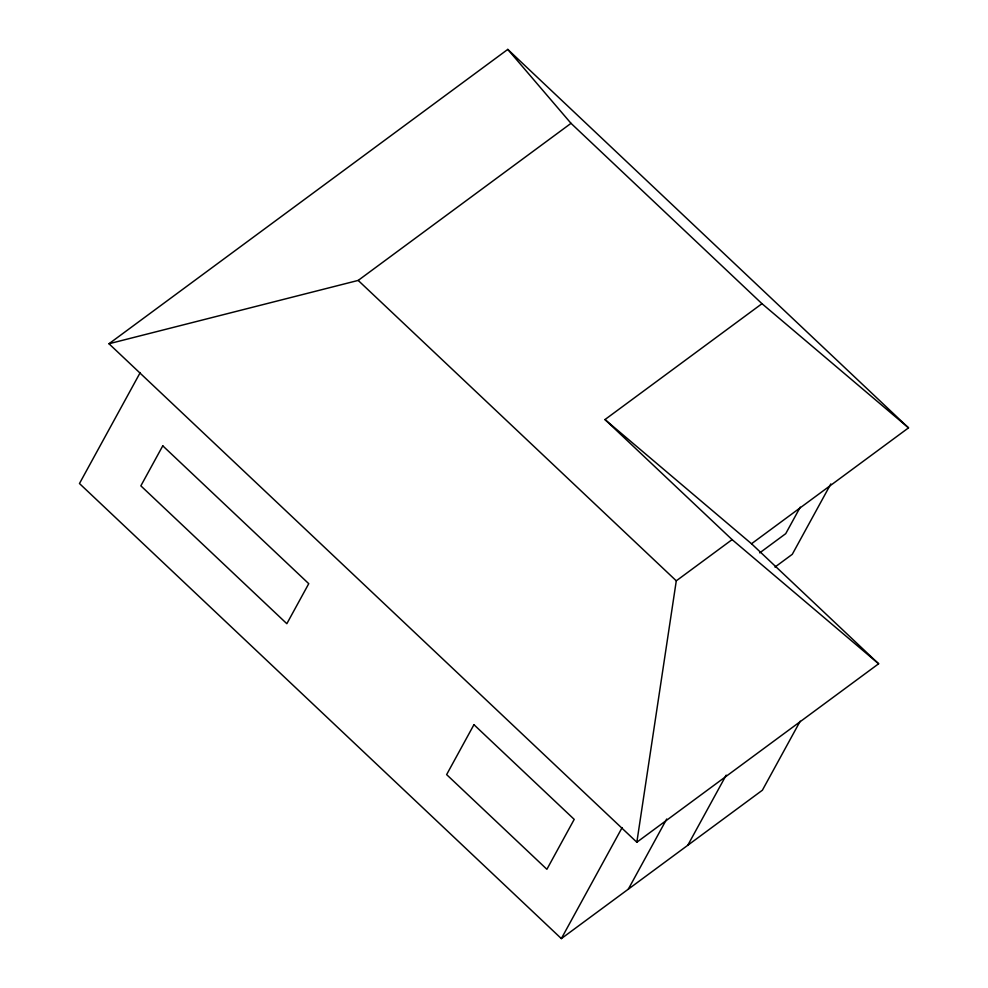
<?xml version="1.0" encoding="UTF-8"?>
<svg xmlns="http://www.w3.org/2000/svg" width="988" height="988" viewBox="0 0 988 988"><rect width="100%" height="100%" fill="white"/><g stroke="black" fill="none" stroke-linecap="round" stroke-linejoin="round"><path stroke-width="1.48" d="M636.84 842.233L676.286 580.821L732.108 539.621L878.628 663.775L636.84 842.233L108.976 343.75L507.783 49.4L908.528 427.853L751.522 543.746L604.977 419.567L761.983 303.687L908.528 427.853M140.21 372.587L79.472 483.527L561.345 938.6L762.39 790.215L800.169 721.215M561.345 938.6L622.094 827.66M800.255 507.14L785.732 533.656L759.71 552.872M830.809 483.947L792.29 554.305L774.987 567.075M628.306 889.188L666.702 819.027M687.784 845.283L726.192 775.135M108.976 343.75L358.187 280.419L571.015 123.339L761.983 303.687M751.522 543.746L878.628 663.775M604.977 419.567L732.108 539.621M358.187 280.419L676.286 580.821M507.783 49.4L571.015 123.339M162.773 445.823L140.852 485.849L286.841 623.7L308.75 583.673L162.773 445.823M473.944 724.686L446.625 774.604L546.895 869.292L574.213 819.373L473.944 724.686"/></g></svg>
